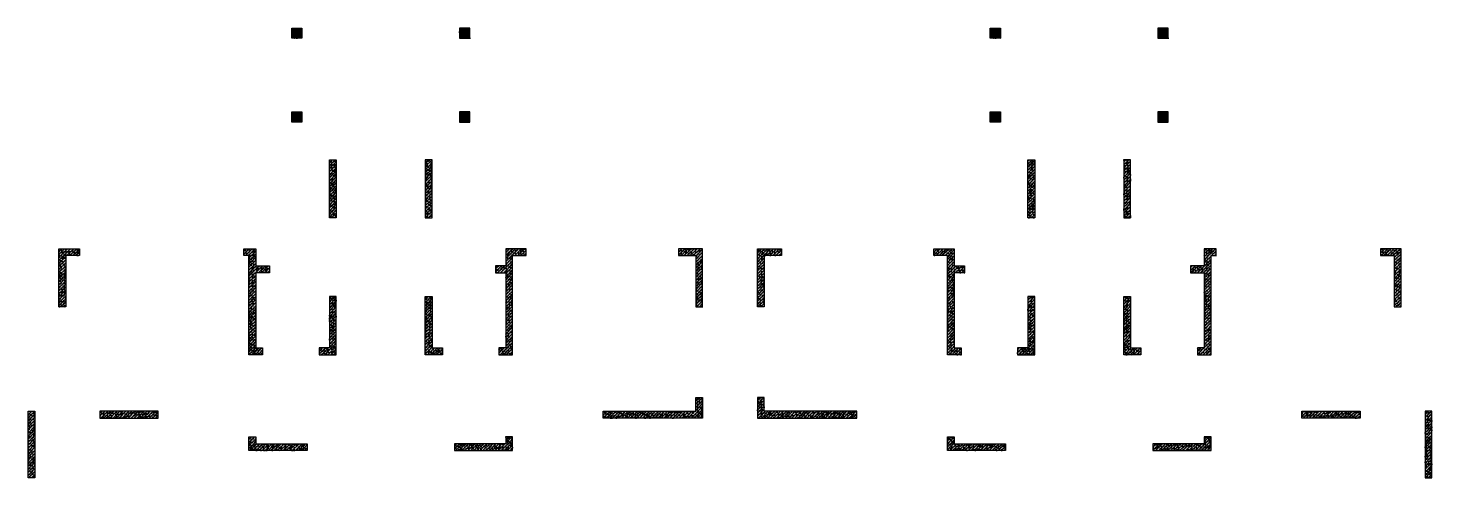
# Model space of a CAD drawing. Extents: x -100030 to 2378000, y -30375 to 1700000.
# Drawn here: x 382145 to 423145, y 689225 to 702375 of the extents above; entities that cross this region are included whole.
import ezdxf

# ---------------------------------------------------------------- set-up
doc = ezdxf.new("R2010")
doc.units = 0
doc.header["$LTSCALE"] = 500
for name, color, linetype in [('S_COLU', 2, 'CONTINUOUS'), ('S_COLU_HACH', 15, 'CONTINUOUS'), ('S_WALL', 2, 'CONTINUOUS'), ('S_WALL_HACH', 30, 'CONTINUOUS'), ('S_WALL_OTHE_HACH', 33, 'CONTINUOUS')]:
    doc.layers.add(name, color=color, linetype=linetype)
pattern_1 = [(45, (0, -150000), (-44.194174, 44.194174), []), (50, (0, -150000), (179.315046, -15.688034), [18.75, -206.25]), (355, (0, -150000), (-34.687833, 188.048033), [15, -165]), (100.4514, (14.94, -150001.3), (144.627345, 172.359886), [15.935047, -175.285528]), (46.1842, (0, -149950), (266.81026, -41.379754), [28.125, -309.375]), (96.6356, (22.23, -149953.45), (233.665676, 243.52947), [23.90257, -262.92825]), (351.1842, (0, -149950), (233.66549, 243.52965), [22.5, -247.5]), (21, (25, -149962.5), (149.226763, -100.654723), [18.75, -206.25]), (326, (25, -149962.5), (60.828833, 181.28751), [15, -165]), (71.4514, (37.44, -149970.89), (210.055657, 80.632624), [15.935047, -175.285528]), (37.5, (0, -150000), (3.039964, 83.2234635), [0, -163, 0, -167.5, 0, -165.625]), (7.5, (0, -150000), (65.767384, 98.602928), [0, -95.5, 0, -159.25, 0, -63.125]), (327.5, (-55.75, -150000), (133.455609, -5.638718), [0, -62.5, 0, -195, 0, -258.75]), (317.5, (-80.75, -150000), (145.796542, 25.026246), [0, -81.25, 0, -129.5, 0, -183.75])]
pattern_2 = [(45, (200, -150000), (-44.194174, 44.194174), []), (50, (200, -150000), (179.315046, -15.688034), [18.75, -206.25]), (355, (200, -150000), (-34.687833, 188.048033), [15, -165]), (100.4514, (214.94, -150001.3), (144.627345, 172.359886), [15.935047, -175.285528]), (46.1842, (200, -149950), (266.81026, -41.379754), [28.125, -309.375]), (96.6356, (222.23, -149953.45), (233.665676, 243.52947), [23.90257, -262.92825]), (351.1842, (200, -149950), (233.66549, 243.52965), [22.5, -247.5]), (21, (225, -149962.5), (149.226763, -100.654723), [18.75, -206.25]), (326, (225, -149962.5), (60.828833, 181.28751), [15, -165]), (71.4514, (237.44, -149970.89), (210.055657, 80.632624), [15.935047, -175.285528]), (37.5, (200, -150000), (3.039964, 83.2234635), [0, -163, 0, -167.5, 0, -165.625]), (7.5, (200, -150000), (65.767384, 98.602928), [0, -95.5, 0, -159.25, 0, -63.125]), (327.5, (144.25, -150000), (133.455609, -5.638718), [0, -62.5, 0, -195, 0, -258.75]), (317.5, (119.25, -150000), (145.796542, 25.026246), [0, -81.25, 0, -129.5, 0, -183.75])]

msp = doc.modelspace()

# ---------------------------------------------------------------- hatches: boundary and pattern name
at = {"layer": 'S_COLU_HACH'}
h = msp.add_hatch(color=256, dxfattribs=at)
h.dxf.hatch_style = 1
h.paths.add_polyline_path([(389845, 702375), (390145, 702375), (390145, 702075), (389845, 702075)])
h = msp.add_hatch(color=256, dxfattribs=at)
h.dxf.hatch_style = 1
h.paths.add_polyline_path([(395045, 702375), (394745, 702375), (394745, 702075), (395045, 702075)])
h = msp.add_hatch(color=256, dxfattribs=at)
h.dxf.hatch_style = 1
h.paths.add_polyline_path([(410245, 702375), (410545, 702375), (410545, 702075), (410245, 702075)])
h = msp.add_hatch(color=256, dxfattribs=at)
h.dxf.hatch_style = 1
h.paths.add_polyline_path([(415445, 702375), (415145, 702375), (415145, 702075), (415445, 702075)])
h = msp.add_hatch(color=256, dxfattribs=at)
h.dxf.hatch_style = 1
h.paths.add_polyline_path([(389845, 699925), (390145, 699925), (390145, 699625), (389845, 699625)])
h = msp.add_hatch(color=256, dxfattribs=at)
h.dxf.hatch_style = 1
h.paths.add_polyline_path([(395045, 699925), (394745, 699925), (394745, 699625), (395045, 699625)])
h = msp.add_hatch(color=256, dxfattribs=at)
h.dxf.hatch_style = 1
h.paths.add_polyline_path([(410245, 699925), (410545, 699925), (410545, 699625), (410245, 699625)])
h = msp.add_hatch(color=256, dxfattribs=at)
h.dxf.hatch_style = 1
h.paths.add_polyline_path([(415445, 699925), (415145, 699925), (415145, 699625), (415445, 699625)])
at = {"layer": 'S_WALL_HACH'}
h = msp.add_hatch(color=256, dxfattribs=at)
h.dxf.hatch_style = 1
h.paths.add_polyline_path([(391145, 698325), (391145, 698325), (391145, 696825), (390945, 696825), (390945, 698525), (391145, 698525)])
h = msp.add_hatch(color=256, dxfattribs=at)
h.dxf.hatch_style = 1
h.paths.add_polyline_path([(393745, 698325), (393745, 696825), (393945, 696825), (393945, 698525), (393745, 698525)])
h = msp.add_hatch(color=256, dxfattribs=at)
h.dxf.hatch_style = 1
h.paths.add_polyline_path([(411545, 698325), (411545, 698325), (411545, 696825), (411345, 696825), (411345, 698525), (411545, 698525)])
h = msp.add_hatch(color=256, dxfattribs=at)
h.dxf.hatch_style = 1
h.paths.add_polyline_path([(414145, 698325), (414145, 696825), (414345, 696825), (414345, 698525), (414145, 698525)])
h = msp.add_hatch(color=256, dxfattribs=at)
h.dxf.hatch_style = 1
h.paths.add_polyline_path([(383645, 695725), (383245, 695725), (383245, 694225), (383045, 694225), (383045, 695925), (383645, 695925)])
h = msp.add_hatch(color=256, dxfattribs=at)
h.dxf.hatch_style = 1
h.paths.add_polyline_path([(388795, 695425), (389195, 695425), (389195, 695225), (388795, 695225), (388795, 693025), (388995, 693025), (388995, 692825), (388595, 692825), (388595, 695725), (388445, 695725), (388445, 695925), (388795, 695925)])
h = msp.add_hatch(color=256, dxfattribs=at)
h.dxf.hatch_style = 1
h.paths.add_polyline_path([(396095, 695425), (395795, 695425), (395795, 695225), (396095, 695225), (396095, 693025), (395895, 693025), (395895, 692825), (396295, 692825), (396295, 695725), (396695, 695725), (396695, 695925), (396095, 695925)])
h = msp.add_hatch(color=256, dxfattribs=at)
h.dxf.hatch_style = 1
h.paths.add_polyline_path([(401145, 695725), (401645, 695725), (401645, 694225), (401845, 694225), (401845, 695925), (401145, 695925)])
h = msp.add_hatch(color=256, dxfattribs=at)
h.dxf.hatch_style = 1
h.paths.add_polyline_path([(404145, 695725), (403645, 695725), (403645, 694225), (403445, 694225), (403445, 695925), (404145, 695925)])
h = msp.add_hatch(color=256, dxfattribs=at)
h.dxf.hatch_style = 1
h.paths.add_polyline_path([(409195, 695425), (409495, 695425), (409495, 695225), (409195, 695225), (409195, 693025), (409395, 693025), (409395, 692825), (408995, 692825), (408995, 695725), (408595, 695725), (408595, 695925), (409195, 695925)])
h = msp.add_hatch(color=256, dxfattribs=at)
h.dxf.hatch_style = 1
h.paths.add_polyline_path([(416495, 695425), (416095, 695425), (416095, 695225), (416495, 695225), (416495, 693025), (416295, 693025), (416295, 692825), (416695, 692825), (416695, 695725), (416845, 695725), (416845, 695925), (416495, 695925)])
h = msp.add_hatch(color=256, dxfattribs=at)
h.dxf.hatch_style = 1
h.paths.add_polyline_path([(421645, 695725), (422045, 695725), (422045, 694225), (422245, 694225), (422245, 695925), (421645, 695925)])
h = msp.add_hatch(color=256, dxfattribs=at)
h.dxf.hatch_style = 1
h.paths.add_polyline_path([(390945, 693025), (390645, 693025), (390645, 692825), (391145, 692825), (391145, 694525), (390945, 694525)])
h = msp.add_hatch(color=256, dxfattribs=at)
h.dxf.hatch_style = 1
h.paths.add_polyline_path([(393945, 693025), (394245, 693025), (394245, 692825), (393745, 692825), (393745, 694525), (393945, 694525)])
h = msp.add_hatch(color=256, dxfattribs=at)
h.dxf.hatch_style = 1
h.paths.add_polyline_path([(411345, 693025), (411045, 693025), (411045, 692825), (411545, 692825), (411545, 694525), (411345, 694525)])
h = msp.add_hatch(color=256, dxfattribs=at)
h.dxf.hatch_style = 1
h.paths.add_polyline_path([(414345, 693025), (414645, 693025), (414645, 692825), (414145, 692825), (414145, 694525), (414345, 694525)])
h = msp.add_hatch(color=256, dxfattribs=at)
h.dxf.hatch_style = 1
h.paths.add_polyline_path([(399145, 691175), (401645, 691175), (401645, 691575), (401845, 691575), (401845, 691175), (401845, 690975), (400245, 690975), (398945, 690975), (398945, 691175)])
h = msp.add_hatch(color=256, dxfattribs=at)
h.dxf.hatch_style = 1
h.paths.add_polyline_path([(406145, 691175), (403645, 691175), (403645, 691575), (403445, 691575), (403445, 691175), (403445, 690975), (405045, 690975), (406345, 690975), (406345, 691175)])
h = msp.add_hatch(color=256, dxfattribs=at)
h.dxf.hatch_style = 1
h.paths.add_polyline_path([(382145, 691175), (382345, 691175), (382345, 689225), (382145, 689225)])
h = msp.add_hatch(color=256, dxfattribs=at)
h.dxf.hatch_style = 1
h.paths.add_polyline_path([(385745, 691175), (384245, 691175), (384245, 690975), (385945, 690975), (385945, 691175)])
h = msp.add_hatch(color=256, dxfattribs=at)
h.dxf.hatch_style = 1
h.paths.add_polyline_path([(419545, 691175), (421045, 691175), (421045, 690975), (419345, 690975), (419345, 691175)])
h = msp.add_hatch(color=256, dxfattribs=at)
h.dxf.hatch_style = 1
h.paths.add_polyline_path([(423145, 691175), (422945, 691175), (422945, 689225), (423145, 689225)])
h = msp.add_hatch(color=256, dxfattribs=at)
h.dxf.hatch_style = 1
h.paths.add_polyline_path([(388795, 690425), (388795, 690225), (390295, 690225), (390295, 690025), (388595, 690025), (388595, 690425)])
h = msp.add_hatch(color=256, dxfattribs=at)
h.dxf.hatch_style = 1
h.paths.add_polyline_path([(396095, 690425), (396095, 690225), (394595, 690225), (394595, 690025), (396295, 690025), (396295, 690425)])
h = msp.add_hatch(color=256, dxfattribs=at)
h.dxf.hatch_style = 1
h.paths.add_polyline_path([(409195, 690425), (409195, 690225), (410695, 690225), (410695, 690025), (408995, 690025), (408995, 690425)])
h = msp.add_hatch(color=256, dxfattribs=at)
h.dxf.hatch_style = 1
h.paths.add_polyline_path([(416495, 690425), (416495, 690225), (414995, 690225), (414995, 690025), (416695, 690025), (416695, 690425)])
at = {"layer": 'S_WALL_OTHE_HACH'}
h = msp.add_hatch(dxfattribs=at)
h.set_pattern_fill('钢筋混凝土', color=256, scale=25)
h.set_pattern_definition([(45, (9.235, 199.78), (-44.194174, 44.194174), []), (50, (9.24, 199.78), (179.315046, -15.688034), [18.75, -206.25]), (355, (9.24, 199.78), (-34.687833, 188.048033), [15, -165]), (100.4514, (24.18, 198.47), (144.627345, 172.359886), [15.935047, -175.28553]), (46.1842, (9.24, 249.78), (266.81026, -41.379754), [28.125, -309.375]), (96.6356, (31.47, 246.33), (233.66568, 243.52947), [23.90257, -262.92825]), (351.1842, (9.24, 249.78), (233.66549, 243.52965), [22.5, -247.5]), (21, (34.24, 237.28), (149.226763, -100.654723), [18.75, -206.25]), (326, (34.24, 237.28), (60.828833, 181.28751), [15, -165]), (71.4514, (46.67, 228.9), (210.055657, 80.632624), [15.935047, -175.28553]), (37.5, (9.235, 199.78), (3.039964, 83.2234635), [0, -163, 0, -167.5, 0, -165.625]), (7.5, (9.235, 199.78), (65.767384, 98.602928), [0, -95.5, 0, -159.25, 0, -63.125]), (327.5, (-46.515, 199.78), (133.455609, -5.638718), [0, -62.5, 0, -195, 0, -258.75]), (317.5, (-71.51, 199.78), (145.796542, 25.026246), [0, -81.25, 0, -129.5, 0, -183.75])])
h.paths.add_polyline_path([(389845, 702375), (390145, 702375), (390145, 702075), (389845, 702075)])
h = msp.add_hatch(dxfattribs=at)
h.set_pattern_fill('钢筋混凝土', color=256, scale=25)
h.set_pattern_definition([(45, (-1890.765, 199.78), (-44.194174, 44.194174), []), (50, (-1890.76, 199.78), (179.315046, -15.688034), [18.75, -206.25]), (355, (-1890.76, 199.78), (-34.687833, 188.048033), [15, -165]), (100.4514, (-1875.82, 198.47), (144.627345, 172.359886), [15.935047, -175.28553]), (46.1842, (-1890.76, 249.78), (266.81026, -41.379754), [28.125, -309.375]), (96.6356, (-1868.53, 246.33), (233.66568, 243.52947), [23.90257, -262.92825]), (351.1842, (-1890.76, 249.78), (233.66549, 243.52965), [22.5, -247.5]), (21, (-1865.76, 237.28), (149.226763, -100.654723), [18.75, -206.25]), (326, (-1865.76, 237.28), (60.828833, 181.28751), [15, -165]), (71.4514, (-1853.33, 228.9), (210.055657, 80.632624), [15.935047, -175.28553]), (37.5, (-1890.765, 199.78), (3.039964, 83.2234635), [0, -163, 0, -167.5, 0, -165.625]), (7.5, (-1890.765, 199.78), (65.767384, 98.602928), [0, -95.5, 0, -159.25, 0, -63.125]), (327.5, (-1946.515, 199.78), (133.455609, -5.638718), [0, -62.5, 0, -195, 0, -258.75]), (317.5, (-1971.51, 199.78), (145.796542, 25.026246), [0, -81.25, 0, -129.5, 0, -183.75])])
h.paths.add_polyline_path([(395045, 702375), (394745, 702375), (394745, 702075), (395045, 702075)])
h = msp.add_hatch(dxfattribs=at)
h.set_pattern_fill('钢筋混凝土', color=256, scale=25)
h.set_pattern_definition([(45, (20409.235, 199.88), (-44.194174, 44.194174), []), (50, (20409.24, 199.88), (179.315046, -15.688034), [18.75, -206.25]), (355, (20409.24, 199.88), (-34.687833, 188.048033), [15, -165]), (100.4514, (20424.18, 198.57), (144.627345, 172.359886), [15.935047, -175.28553]), (46.1842, (20409.24, 249.88), (266.81026, -41.379754), [28.125, -309.375]), (96.6356, (20431.47, 246.43), (233.66568, 243.52947), [23.90257, -262.92825]), (351.1842, (20409.24, 249.88), (233.66549, 243.52965), [22.5, -247.5]), (21, (20434.24, 237.38), (149.226763, -100.654723), [18.75, -206.25]), (326, (20434.24, 237.38), (60.828833, 181.28751), [15, -165]), (71.4514, (20446.67, 228.99), (210.055657, 80.632624), [15.935047, -175.28553]), (37.5, (20409.235, 199.88), (3.039964, 83.2234635), [0, -163, 0, -167.5, 0, -165.625]), (7.5, (20409.235, 199.88), (65.767384, 98.602928), [0, -95.5, 0, -159.25, 0, -63.125]), (327.5, (20353.485, 199.88), (133.455609, -5.638718), [0, -62.5, 0, -195, 0, -258.75]), (317.5, (20328.49, 199.88), (145.796542, 25.026246), [0, -81.25, 0, -129.5, 0, -183.75])])
h.paths.add_polyline_path([(410245, 702375), (410545, 702375), (410545, 702075), (410245, 702075)])
h = msp.add_hatch(dxfattribs=at)
h.set_pattern_fill('钢筋混凝土', color=256, scale=25)
h.set_pattern_definition([(45, (18509.235, 199.78), (-44.194174, 44.194174), []), (50, (18509.24, 199.78), (179.315046, -15.688034), [18.75, -206.25]), (355, (18509.24, 199.78), (-34.687833, 188.048033), [15, -165]), (100.4514, (18524.18, 198.47), (144.627345, 172.359886), [15.935047, -175.28553]), (46.1842, (18509.24, 249.78), (266.81026, -41.379754), [28.125, -309.375]), (96.6356, (18531.47, 246.33), (233.66568, 243.52947), [23.90257, -262.92825]), (351.1842, (18509.24, 249.78), (233.66549, 243.52965), [22.5, -247.5]), (21, (18534.24, 237.28), (149.226763, -100.654723), [18.75, -206.25]), (326, (18534.24, 237.28), (60.828833, 181.28751), [15, -165]), (71.4514, (18546.67, 228.9), (210.055657, 80.632624), [15.935047, -175.28553]), (37.5, (18509.235, 199.78), (3.039964, 83.2234635), [0, -163, 0, -167.5, 0, -165.625]), (7.5, (18509.235, 199.78), (65.767384, 98.602928), [0, -95.5, 0, -159.25, 0, -63.125]), (327.5, (18453.485, 199.78), (133.455609, -5.638718), [0, -62.5, 0, -195, 0, -258.75]), (317.5, (18428.49, 199.78), (145.796542, 25.026246), [0, -81.25, 0, -129.5, 0, -183.75])])
h.paths.add_polyline_path([(415445, 702375), (415145, 702375), (415145, 702075), (415445, 702075)])
h = msp.add_hatch(dxfattribs=at)
h.set_pattern_fill('钢筋混凝土', color=256, scale=25)
h.set_pattern_definition([(45, (9.235, -0.22), (-44.194174, 44.194174), []), (50, (9.24, -0.22), (179.315046, -15.688034), [18.75, -206.25]), (355, (9.24, -0.22), (-34.687833, 188.048033), [15, -165]), (100.4514, (24.18, -1.53), (144.627345, 172.359886), [15.935047, -175.28553]), (46.1842, (9.24, 49.78), (266.81026, -41.379754), [28.125, -309.375]), (96.6356, (31.47, 46.33), (233.66568, 243.52947), [23.90257, -262.92825]), (351.1842, (9.24, 49.78), (233.66549, 243.52965), [22.5, -247.5]), (21, (34.24, 37.28), (149.226763, -100.654723), [18.75, -206.25]), (326, (34.24, 37.28), (60.828833, 181.28751), [15, -165]), (71.4514, (46.67, 28.9), (210.055657, 80.632624), [15.935047, -175.28553]), (37.5, (9.235, -0.22), (3.039964, 83.2234635), [0, -163, 0, -167.5, 0, -165.625]), (7.5, (9.235, -0.22), (65.767384, 98.602928), [0, -95.5, 0, -159.25, 0, -63.125]), (327.5, (-46.515, -0.22), (133.455609, -5.638718), [0, -62.5, 0, -195, 0, -258.75]), (317.5, (-71.51, -0.22), (145.796542, 25.026246), [0, -81.25, 0, -129.5, 0, -183.75])])
h.paths.add_polyline_path([(389845, 699925), (390145, 699925), (390145, 699625), (389845, 699625)])
h = msp.add_hatch(dxfattribs=at)
h.set_pattern_fill('钢筋混凝土', color=256, scale=25)
h.set_pattern_definition([(45, (-1890.765, -0.22), (-44.194174, 44.194174), []), (50, (-1890.76, -0.22), (179.315046, -15.688034), [18.75, -206.25]), (355, (-1890.76, -0.22), (-34.687833, 188.048033), [15, -165]), (100.4514, (-1875.82, -1.53), (144.627345, 172.359886), [15.935047, -175.28553]), (46.1842, (-1890.76, 49.78), (266.81026, -41.379754), [28.125, -309.375]), (96.6356, (-1868.53, 46.33), (233.66568, 243.52947), [23.90257, -262.92825]), (351.1842, (-1890.76, 49.78), (233.66549, 243.52965), [22.5, -247.5]), (21, (-1865.76, 37.28), (149.226763, -100.654723), [18.75, -206.25]), (326, (-1865.76, 37.28), (60.828833, 181.28751), [15, -165]), (71.4514, (-1853.33, 28.9), (210.055657, 80.632624), [15.935047, -175.28553]), (37.5, (-1890.765, -0.22), (3.039964, 83.2234635), [0, -163, 0, -167.5, 0, -165.625]), (7.5, (-1890.765, -0.22), (65.767384, 98.602928), [0, -95.5, 0, -159.25, 0, -63.125]), (327.5, (-1946.515, -0.22), (133.455609, -5.638718), [0, -62.5, 0, -195, 0, -258.75]), (317.5, (-1971.51, -0.22), (145.796542, 25.026246), [0, -81.25, 0, -129.5, 0, -183.75])])
h.paths.add_polyline_path([(395045, 699925), (394745, 699925), (394745, 699625), (395045, 699625)])
h = msp.add_hatch(dxfattribs=at)
h.set_pattern_fill('钢筋混凝土', color=256, scale=25)
h.set_pattern_definition([(45, (20409.235, -0.34), (-44.194174, 44.194174), []), (50, (20409.24, -0.34), (179.315046, -15.688034), [18.75, -206.25]), (355, (20409.24, -0.34), (-34.687833, 188.048033), [15, -165]), (100.4514, (20424.18, -1.65), (144.627345, 172.359886), [15.935047, -175.28553]), (46.1842, (20409.24, 49.66), (266.81026, -41.379754), [28.125, -309.375]), (96.6356, (20431.47, 46.2), (233.66568, 243.52947), [23.90257, -262.92825]), (351.1842, (20409.24, 49.66), (233.66549, 243.52965), [22.5, -247.5]), (21, (20434.24, 37.16), (149.226763, -100.654723), [18.75, -206.25]), (326, (20434.24, 37.16), (60.828833, 181.28751), [15, -165]), (71.4514, (20446.67, 28.77), (210.055657, 80.632624), [15.935047, -175.28553]), (37.5, (20409.235, -0.34), (3.039964, 83.2234635), [0, -163, 0, -167.5, 0, -165.625]), (7.5, (20409.235, -0.34), (65.767384, 98.602928), [0, -95.5, 0, -159.25, 0, -63.125]), (327.5, (20353.485, -0.34), (133.455609, -5.638718), [0, -62.5, 0, -195, 0, -258.75]), (317.5, (20328.49, -0.34), (145.796542, 25.026246), [0, -81.25, 0, -129.5, 0, -183.75])])
h.paths.add_polyline_path([(410245, 699925), (410545, 699925), (410545, 699625), (410245, 699625)])
h = msp.add_hatch(dxfattribs=at)
h.set_pattern_fill('钢筋混凝土', color=256, scale=25)
h.set_pattern_definition([(45, (18509.235, -0.22), (-44.194174, 44.194174), []), (50, (18509.24, -0.22), (179.315046, -15.688034), [18.75, -206.25]), (355, (18509.24, -0.22), (-34.687833, 188.048033), [15, -165]), (100.4514, (18524.18, -1.53), (144.627345, 172.359886), [15.935047, -175.28553]), (46.1842, (18509.24, 49.78), (266.81026, -41.379754), [28.125, -309.375]), (96.6356, (18531.47, 46.33), (233.66568, 243.52947), [23.90257, -262.92825]), (351.1842, (18509.24, 49.78), (233.66549, 243.52965), [22.5, -247.5]), (21, (18534.24, 37.28), (149.226763, -100.654723), [18.75, -206.25]), (326, (18534.24, 37.28), (60.828833, 181.28751), [15, -165]), (71.4514, (18546.67, 28.9), (210.055657, 80.632624), [15.935047, -175.28553]), (37.5, (18509.235, -0.22), (3.039964, 83.2234635), [0, -163, 0, -167.5, 0, -165.625]), (7.5, (18509.235, -0.22), (65.767384, 98.602928), [0, -95.5, 0, -159.25, 0, -63.125]), (327.5, (18453.485, -0.22), (133.455609, -5.638718), [0, -62.5, 0, -195, 0, -258.75]), (317.5, (18428.49, -0.22), (145.796542, 25.026246), [0, -81.25, 0, -129.5, 0, -183.75])])
h.paths.add_polyline_path([(415445, 699925), (415145, 699925), (415145, 699625), (415445, 699625)])
h = msp.add_hatch(dxfattribs=at)
h.set_pattern_fill('钢筋混凝土', color=256, scale=25)
h.set_pattern_definition(pattern_1)
h.paths.add_polyline_path([(391145, 698325), (391145, 698325), (391145, 696825), (390945, 696825), (390945, 698525), (391145, 698525)])
h = msp.add_hatch(dxfattribs=at)
h.set_pattern_fill('钢筋混凝土', color=256, scale=25)
h.set_pattern_definition(pattern_1)
h.paths.add_polyline_path([(393745, 698325), (393745, 696825), (393945, 696825), (393945, 698525), (393745, 698525)])
h = msp.add_hatch(dxfattribs=at)
h.set_pattern_fill('钢筋混凝土', color=256, scale=25)
h.set_pattern_definition(pattern_2)
h.paths.add_polyline_path([(411545, 698325), (411545, 698325), (411545, 696825), (411345, 696825), (411345, 698525), (411545, 698525)])
h = msp.add_hatch(dxfattribs=at)
h.set_pattern_fill('钢筋混凝土', color=256, scale=25)
h.set_pattern_definition(pattern_2)
h.paths.add_polyline_path([(414145, 698325), (414145, 696825), (414345, 696825), (414345, 698525), (414145, 698525)])
h = msp.add_hatch(dxfattribs=at)
h.set_pattern_fill('钢筋混凝土', color=256, scale=25)
h.set_pattern_definition(pattern_1)
h.paths.add_polyline_path([(383645, 695725), (383245, 695725), (383245, 694225), (383045, 694225), (383045, 695925), (383645, 695925)])
h = msp.add_hatch(dxfattribs=at)
h.set_pattern_fill('钢筋混凝土', color=256, scale=25)
h.set_pattern_definition(pattern_1)
h.paths.add_polyline_path([(388795, 695425), (389195, 695425), (389195, 695225), (388795, 695225), (388795, 693025), (388995, 693025), (388995, 692825), (388595, 692825), (388595, 695725), (388445, 695725), (388445, 695925), (388795, 695925)])
h = msp.add_hatch(dxfattribs=at)
h.set_pattern_fill('钢筋混凝土', color=256, scale=25)
h.set_pattern_definition(pattern_1)
h.paths.add_polyline_path([(396095, 695425), (395795, 695425), (395795, 695225), (396095, 695225), (396095, 693025), (395895, 693025), (395895, 692825), (396295, 692825), (396295, 695725), (396695, 695725), (396695, 695925), (396095, 695925)])
h = msp.add_hatch(dxfattribs=at)
h.set_pattern_fill('钢筋混凝土', color=256, scale=25)
h.set_pattern_definition(pattern_1)
h.paths.add_polyline_path([(401145, 695725), (401645, 695725), (401645, 694225), (401845, 694225), (401845, 695925), (401145, 695925)])
h = msp.add_hatch(dxfattribs=at)
h.set_pattern_fill('钢筋混凝土', color=256, scale=25)
h.set_pattern_definition(pattern_2)
h.paths.add_polyline_path([(404145, 695725), (403645, 695725), (403645, 694225), (403445, 694225), (403445, 695925), (404145, 695925)])
h = msp.add_hatch(dxfattribs=at)
h.set_pattern_fill('钢筋混凝土', color=256, scale=25)
h.set_pattern_definition(pattern_2)
h.paths.add_polyline_path([(409195, 695425), (409495, 695425), (409495, 695225), (409195, 695225), (409195, 693025), (409395, 693025), (409395, 692825), (408995, 692825), (408995, 695725), (408595, 695725), (408595, 695925), (409195, 695925)])
h = msp.add_hatch(dxfattribs=at)
h.set_pattern_fill('钢筋混凝土', color=256, scale=25)
h.set_pattern_definition(pattern_2)
h.paths.add_polyline_path([(416495, 695425), (416095, 695425), (416095, 695225), (416495, 695225), (416495, 693025), (416295, 693025), (416295, 692825), (416695, 692825), (416695, 695725), (416845, 695725), (416845, 695925), (416495, 695925)])
h = msp.add_hatch(dxfattribs=at)
h.set_pattern_fill('钢筋混凝土', color=256, scale=25)
h.set_pattern_definition(pattern_2)
h.paths.add_polyline_path([(421645, 695725), (422045, 695725), (422045, 694225), (422245, 694225), (422245, 695925), (421645, 695925)])
h = msp.add_hatch(dxfattribs=at)
h.set_pattern_fill('钢筋混凝土', color=256, scale=25)
h.set_pattern_definition(pattern_1)
h.paths.add_polyline_path([(390945, 693025), (390645, 693025), (390645, 692825), (391145, 692825), (391145, 694525), (390945, 694525)])
h = msp.add_hatch(dxfattribs=at)
h.set_pattern_fill('钢筋混凝土', color=256, scale=25)
h.set_pattern_definition(pattern_1)
h.paths.add_polyline_path([(393945, 693025), (394245, 693025), (394245, 692825), (393745, 692825), (393745, 694525), (393945, 694525)])
h = msp.add_hatch(dxfattribs=at)
h.set_pattern_fill('钢筋混凝土', color=256, scale=25)
h.set_pattern_definition(pattern_2)
h.paths.add_polyline_path([(411345, 693025), (411045, 693025), (411045, 692825), (411545, 692825), (411545, 694525), (411345, 694525)])
h = msp.add_hatch(dxfattribs=at)
h.set_pattern_fill('钢筋混凝土', color=256, scale=25)
h.set_pattern_definition(pattern_2)
h.paths.add_polyline_path([(414345, 693025), (414645, 693025), (414645, 692825), (414145, 692825), (414145, 694525), (414345, 694525)])
h = msp.add_hatch(dxfattribs=at)
h.set_pattern_fill('钢筋混凝土', color=256, scale=25)
h.set_pattern_definition([(45, (0, -150000), (-44.194174, 44.194174), []), (50, (0, -150000), (179.315046, -15.688034), [18.75, -206.25]), (355, (0, -150000), (-34.687833, 188.048033), [15, -165]), (100.4514, (14.94, -150001.3), (144.627345, 172.359886), [15.935047, -175.285528]), (46.1842, (0, -149950), (266.81026, -41.379754), [28.125, -309.375]), (96.6356, (22.23, -149953.45), (233.66568, 243.52947), [23.90257, -262.92825]), (351.1842, (0, -149950), (233.66549, 243.52965), [22.5, -247.5]), (21, (25, -149962.5), (149.226763, -100.654723), [18.75, -206.25]), (326, (25, -149962.5), (60.828833, 181.28751), [15, -165]), (71.4514, (37.44, -149970.89), (210.055657, 80.632624), [15.935047, -175.285528]), (37.5, (0, -150000), (3.039964, 83.2234635), [0, -163, 0, -167.5, 0, -165.625]), (7.5, (0, -150000), (65.767384, 98.602928), [0, -95.5, 0, -159.25, 0, -63.125]), (327.5, (-55.75, -150000), (133.455609, -5.638718), [0, -62.5, 0, -195, 0, -258.75]), (317.5, (-80.75, -150000), (145.796542, 25.026246), [0, -81.25, 0, -129.5, 0, -183.75])])
h.paths.add_polyline_path([(399145, 691175), (401645, 691175), (401645, 691575), (401845, 691575), (401845, 691175), (401845, 690975), (400245, 690975), (398945, 690975), (398945, 691175)])
h = msp.add_hatch(dxfattribs=at)
h.set_pattern_fill('钢筋混凝土', color=256, scale=25)
h.set_pattern_definition([(45, (200, -150000), (-44.194174, 44.194174), []), (50, (200, -150000), (179.315046, -15.688034), [18.75, -206.25]), (355, (200, -150000), (-34.687833, 188.048033), [15, -165]), (100.4514, (214.94, -150001.3), (144.627345, 172.359886), [15.935047, -175.285528]), (46.1842, (200, -149950), (266.81026, -41.379754), [28.125, -309.375]), (96.6356, (222.23, -149953.45), (233.66568, 243.52947), [23.90257, -262.92825]), (351.1842, (200, -149950), (233.66549, 243.52965), [22.5, -247.5]), (21, (225, -149962.5), (149.226763, -100.654723), [18.75, -206.25]), (326, (225, -149962.5), (60.828833, 181.28751), [15, -165]), (71.4514, (237.44, -149970.89), (210.055657, 80.632624), [15.935047, -175.285528]), (37.5, (200, -150000), (3.039964, 83.2234635), [0, -163, 0, -167.5, 0, -165.625]), (7.5, (200, -150000), (65.767384, 98.602928), [0, -95.5, 0, -159.25, 0, -63.125]), (327.5, (144.25, -150000), (133.455609, -5.638718), [0, -62.5, 0, -195, 0, -258.75]), (317.5, (119.25, -150000), (145.796542, 25.026246), [0, -81.25, 0, -129.5, 0, -183.75])])
h.paths.add_polyline_path([(406145, 691175), (403645, 691175), (403645, 691575), (403445, 691575), (403445, 691175), (403445, 690975), (405045, 690975), (406345, 690975), (406345, 691175)])
h = msp.add_hatch(dxfattribs=at)
h.set_pattern_fill('钢筋混凝土', color=256, scale=25)
h.set_pattern_definition([(45, (-100, -150000), (-44.194174, 44.194174), []), (50, (-100, -150000), (179.315046, -15.688034), [18.75, -206.25]), (355, (-100, -150000), (-34.687833, 188.048033), [15, -165]), (100.4514, (-85.06, -150001.3), (144.627345, 172.359886), [15.935047, -175.285528]), (46.1842, (-100, -149950), (266.81026, -41.379754), [28.125, -309.375]), (96.6356, (-77.77, -149953.45), (233.66568, 243.52947), [23.90257, -262.92825]), (351.1842, (-100, -149950), (233.66549, 243.52965), [22.5, -247.5]), (21, (-75, -149962.5), (149.226763, -100.654723), [18.75, -206.25]), (326, (-75, -149962.5), (60.828833, 181.28751), [15, -165]), (71.4514, (-62.56, -149970.89), (210.055657, 80.632624), [15.935047, -175.285528]), (37.5, (-100, -150000), (3.039964, 83.2234635), [0, -163, 0, -167.5, 0, -165.625]), (7.5, (-100, -150000), (65.767384, 98.602928), [0, -95.5, 0, -159.25, 0, -63.125]), (327.5, (-155.75, -150000), (133.455609, -5.638718), [0, -62.5, 0, -195, 0, -258.75]), (317.5, (-180.75, -150000), (145.796542, 25.026246), [0, -81.25, 0, -129.5, 0, -183.75])])
h.paths.add_polyline_path([(382145, 691175), (382345, 691175), (382345, 689225), (382145, 689225)])
h = msp.add_hatch(dxfattribs=at)
h.set_pattern_fill('钢筋混凝土', color=256, scale=25)
h.set_pattern_definition(pattern_1)
h.paths.add_polyline_path([(385745, 691175), (384245, 691175), (384245, 690975), (385945, 690975), (385945, 691175)])
h = msp.add_hatch(dxfattribs=at)
h.set_pattern_fill('钢筋混凝土', color=256, scale=25)
h.set_pattern_definition(pattern_2)
h.paths.add_polyline_path([(419545, 691175), (421045, 691175), (421045, 690975), (419345, 690975), (419345, 691175)])
h = msp.add_hatch(dxfattribs=at)
h.set_pattern_fill('钢筋混凝土', color=256, scale=25)
h.set_pattern_definition([(45, (300, -150000), (-44.194174, 44.194174), []), (50, (300, -150000), (179.315046, -15.688034), [18.75, -206.25]), (355, (300, -150000), (-34.687833, 188.048033), [15, -165]), (100.4514, (314.94, -150001.3), (144.627345, 172.359886), [15.935047, -175.285528]), (46.1842, (300, -149950), (266.81026, -41.379754), [28.125, -309.375]), (96.6356, (322.23, -149953.45), (233.665676, 243.52947), [23.90257, -262.92825]), (351.1842, (300, -149950), (233.66549, 243.52965), [22.5, -247.5]), (21, (325, -149962.5), (149.226763, -100.654723), [18.75, -206.25]), (326, (325, -149962.5), (60.828833, 181.28751), [15, -165]), (71.4514, (337.44, -149970.89), (210.055657, 80.632624), [15.935047, -175.285528]), (37.5, (300, -150000), (3.039964, 83.2234635), [0, -163, 0, -167.5, 0, -165.625]), (7.5, (300, -150000), (65.767384, 98.602928), [0, -95.5, 0, -159.25, 0, -63.125]), (327.5, (244.25, -150000), (133.455609, -5.638718), [0, -62.5, 0, -195, 0, -258.75]), (317.5, (219.25, -150000), (145.796542, 25.026246), [0, -81.25, 0, -129.5, 0, -183.75])])
h.paths.add_polyline_path([(423145, 691175), (422945, 691175), (422945, 689225), (423145, 689225)])
h = msp.add_hatch(dxfattribs=at)
h.set_pattern_fill('钢筋混凝土', color=256, scale=25)
h.set_pattern_definition(pattern_1)
h.paths.add_polyline_path([(388795, 690425), (388795, 690225), (390295, 690225), (390295, 690025), (388595, 690025), (388595, 690425)])
h = msp.add_hatch(dxfattribs=at)
h.set_pattern_fill('钢筋混凝土', color=256, scale=25)
h.set_pattern_definition(pattern_1)
h.paths.add_polyline_path([(396095, 690425), (396095, 690225), (394595, 690225), (394595, 690025), (396295, 690025), (396295, 690425)])
h = msp.add_hatch(dxfattribs=at)
h.set_pattern_fill('钢筋混凝土', color=256, scale=25)
h.set_pattern_definition(pattern_2)
h.paths.add_polyline_path([(409195, 690425), (409195, 690225), (410695, 690225), (410695, 690025), (408995, 690025), (408995, 690425)])
h = msp.add_hatch(dxfattribs=at)
h.set_pattern_fill('钢筋混凝土', color=256, scale=25)
h.set_pattern_definition(pattern_2)
h.paths.add_polyline_path([(416495, 690425), (416495, 690225), (414995, 690225), (414995, 690025), (416695, 690025), (416695, 690425)])

# ---------------------------------------------------------------- linework, layer by layer
at = {"layer": 'S_COLU'}
for points in [[(389845, 702375), (390145, 702375), (390145, 702075), (389845, 702075)], [(395045, 702375), (394745, 702375), (394745, 702075), (395045, 702075)], [(410245, 702375), (410545, 702375), (410545, 702075), (410245, 702075)], [(415445, 702375), (415145, 702375), (415145, 702075), (415445, 702075)], [(389845, 699925), (390145, 699925), (390145, 699625), (389845, 699625)], [(395045, 699925), (394745, 699925), (394745, 699625), (395045, 699625)], [(410245, 699925), (410545, 699925), (410545, 699625), (410245, 699625)], [(415445, 699925), (415145, 699925), (415145, 699625), (415445, 699625)]]:
    msp.add_lwpolyline(points, close=True, dxfattribs=at)
at = {"layer": 'S_WALL'}
for points in [[(391145, 698325), (391145, 698325), (391145, 696825), (390945, 696825), (390945, 698525), (391145, 698525)], [(393745, 698325), (393745, 698325), (393745, 696825), (393945, 696825), (393945, 698525), (393745, 698525)], [(411545, 698325), (411545, 698325), (411545, 696825), (411345, 696825), (411345, 698525), (411545, 698525)], [(414145, 698325), (414145, 698325), (414145, 696825), (414345, 696825), (414345, 698525), (414145, 698525)], [(383645, 695725), (383245, 695725), (383245, 694225), (383045, 694225), (383045, 695925), (383645, 695925)], [(401145, 695725), (401645, 695725), (401645, 694225), (401845, 694225), (401845, 695925), (401145, 695925)], [(404145, 695725), (403645, 695725), (403645, 694225), (403445, 694225), (403445, 695925), (404145, 695925)], [(421645, 695725), (422045, 695725), (422045, 694225), (422245, 694225), (422245, 695925), (421645, 695925)], [(390945, 693025), (390645, 693025), (390645, 692825), (391145, 692825), (391145, 694525), (390945, 694525)], [(393945, 693025), (394245, 693025), (394245, 692825), (393745, 692825), (393745, 694525), (393945, 694525)], [(411345, 693025), (411045, 693025), (411045, 692825), (411545, 692825), (411545, 694525), (411345, 694525)], [(414345, 693025), (414645, 693025), (414645, 692825), (414145, 692825), (414145, 694525), (414345, 694525)], [(399145, 691175), (399145, 691175), (401645, 691175), (401645, 691575), (401845, 691575), (401845, 691175), (401845, 690975), (400245, 690975), (400245, 690975), (398945, 690975), (398945, 691175)], [(406145, 691175), (406145, 691175), (403645, 691175), (403645, 691575), (403445, 691575), (403445, 691175), (403445, 690975), (405045, 690975), (405045, 690975), (406345, 690975), (406345, 691175)], [(382145, 691175), (382345, 691175), (382345, 689225), (382145, 689225)], [(385745, 691175), (385745, 691175), (384245, 691175), (384245, 690975), (385945, 690975), (385945, 691175)], [(419545, 691175), (419545, 691175), (421045, 691175), (421045, 690975), (419345, 690975), (419345, 691175)], [(423145, 691175), (422945, 691175), (422945, 689225), (423145, 689225)], [(388795, 690425), (388795, 690225), (390295, 690225), (390295, 690025), (388595, 690025), (388595, 690425)], [(396095, 690425), (396095, 690225), (394595, 690225), (394595, 690025), (396295, 690025), (396295, 690425)], [(409195, 690425), (409195, 690225), (410695, 690225), (410695, 690025), (408995, 690025), (408995, 690425)], [(416495, 690425), (416495, 690225), (414995, 690225), (414995, 690025), (416695, 690025), (416695, 690425)]]:
    msp.add_lwpolyline(points, close=True, dxfattribs=at)
for points in [[(388795, 695425), (389195, 695425), (389195, 695225), (388795, 695225), (388795, 693025), (388995, 693025), (388995, 692825), (388595, 692825), (388595, 695725), (388445, 695725), (388445, 695925), (388795, 695925), (388795, 695425)], [(396095, 695425), (395795, 695425), (395795, 695225), (396095, 695225), (396095, 693025), (395895, 693025), (395895, 692825), (396295, 692825), (396295, 695725), (396695, 695725), (396695, 695925), (396095, 695925), (396095, 695425)], [(409195, 695425), (409495, 695425), (409495, 695225), (409195, 695225), (409195, 693025), (409395, 693025), (409395, 692825), (408995, 692825), (408995, 695725), (408595, 695725), (408595, 695925), (409195, 695925), (409195, 695425)], [(416495, 695425), (416095, 695425), (416095, 695225), (416495, 695225), (416495, 693025), (416295, 693025), (416295, 692825), (416695, 692825), (416695, 695725), (416845, 695725), (416845, 695925), (416495, 695925), (416495, 695425)]]:
    msp.add_lwpolyline(points, dxfattribs=at)

doc.saveas('drawing.dxf')
